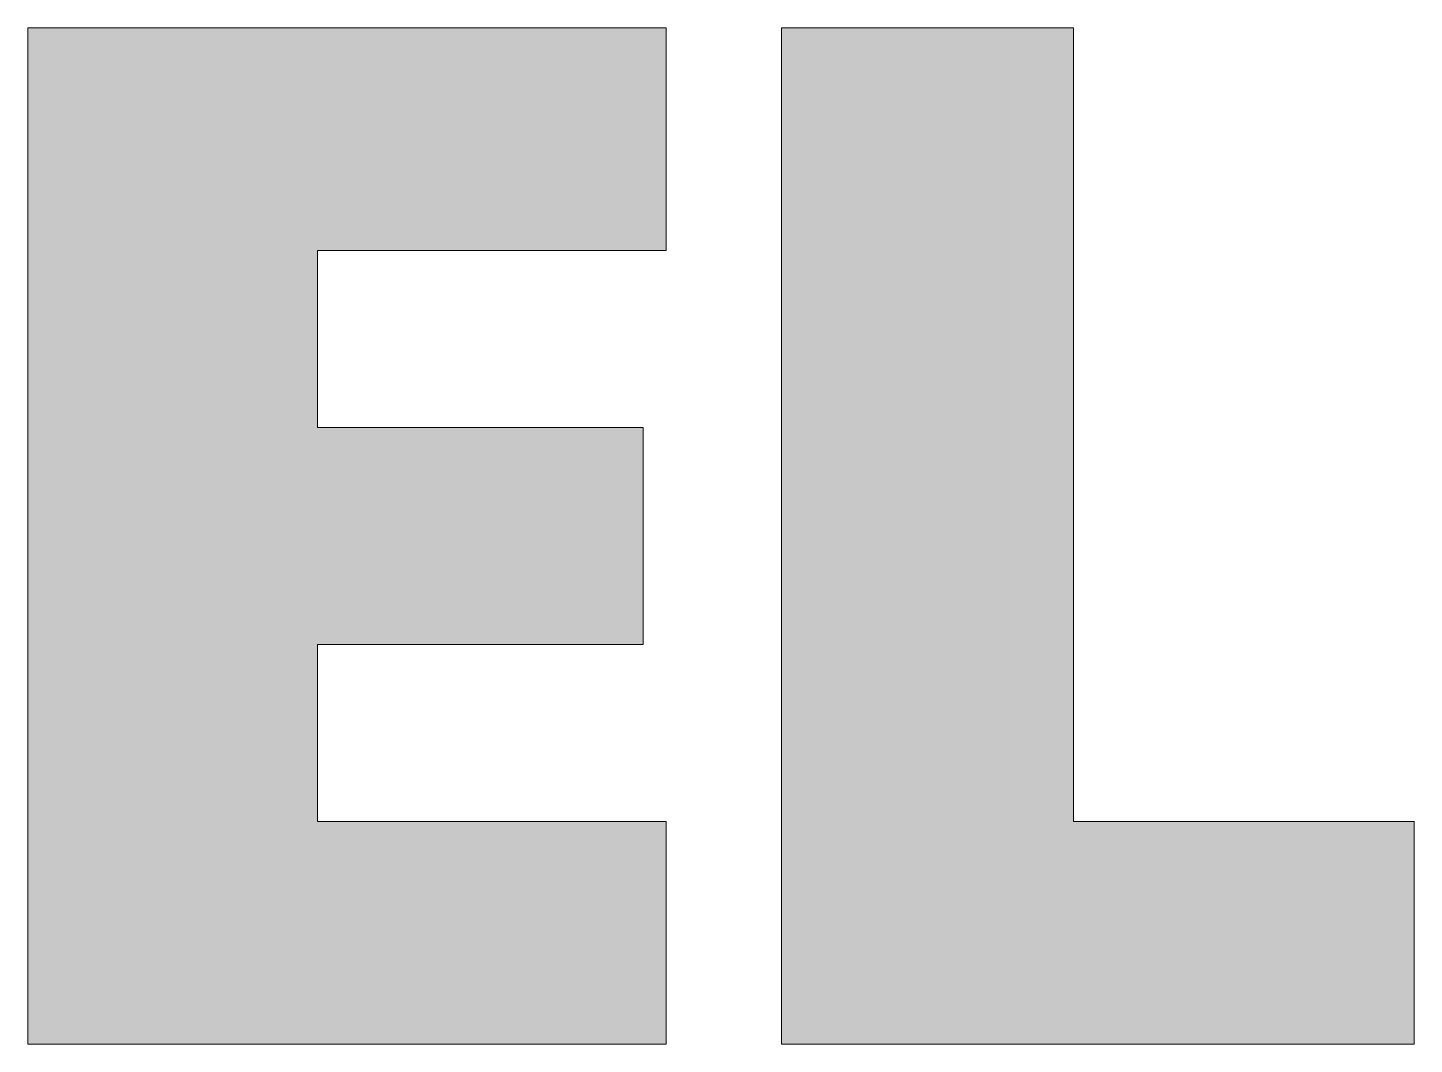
# Model space of a CAD drawing. Header units: millimetres. Extents: x -97 to -77, y 16.4 to 19.6.
# Drawn here: x -81.497 to -77.045, y 16.368 to 19.632 of the extents above; entities that cross this region are included whole.
import ezdxf

# ---------------------------------------------------------------- set-up
doc = ezdxf.new("R2010")
doc.units = ezdxf.units.MM

msp = doc.modelspace()

# ---------------------------------------------------------------- hatches: boundary and pattern name
at = {"true_color": 0x00bcf0}
for points in [[(-81.4973, 19.6319), (-81.4973, 16.3681), (-79.4477, 16.3681), (-79.4477, 17.0829), (-80.5672, 17.0829), (-80.5672, 17.6512), (-79.5209, 17.6512), (-79.5209, 18.3488), (-80.5672, 18.3488), (-80.5672, 18.9171), (-79.4477, 18.9171), (-79.4477, 19.6319)], [(-81.4973, 19.6319), (-81.4973, 16.3681), (-79.4477, 16.3681), (-79.4477, 17.0829), (-80.5672, 17.0829), (-80.5672, 17.6512), (-79.5209, 17.6512), (-79.5209, 18.3488), (-80.5672, 18.3488), (-80.5672, 18.9171), (-79.4477, 18.9171), (-79.4477, 19.6319)], [(-81.4973, 19.6319), (-81.4973, 16.3681), (-79.4477, 16.3681), (-79.4477, 17.0829), (-80.5672, 17.0829), (-80.5672, 17.6512), (-79.5209, 17.6512), (-79.5209, 18.3488), (-80.5672, 18.3488), (-80.5672, 18.9171), (-79.4477, 18.9171), (-79.4477, 19.6319)], [(-81.4973, 19.6319), (-81.4973, 16.3681), (-79.4477, 16.3681), (-79.4477, 17.0829), (-80.5672, 17.0829), (-80.5672, 17.6512), (-79.5209, 17.6512), (-79.5209, 18.3488), (-80.5672, 18.3488), (-80.5672, 18.9171), (-79.4477, 18.9171), (-79.4477, 19.6319)], [(-81.4973, 19.6319), (-81.4973, 16.3681), (-79.4477, 16.3681), (-79.4477, 17.0829), (-80.5672, 17.0829), (-80.5672, 17.6512), (-79.5209, 17.6512), (-79.5209, 18.3488), (-80.5672, 18.3488), (-80.5672, 18.9171), (-79.4477, 18.9171), (-79.4477, 19.6319)], [(-81.4973, 19.6319), (-81.4973, 16.3681), (-79.4477, 16.3681), (-79.4477, 17.0829), (-80.5672, 17.0829), (-80.5672, 17.6512), (-79.5209, 17.6512), (-79.5209, 18.3488), (-80.5672, 18.3488), (-80.5672, 18.9171), (-79.4477, 18.9171), (-79.4477, 19.6319)], [(-81.4973, 19.6319), (-81.4973, 16.3681), (-79.4477, 16.3681), (-79.4477, 17.0829), (-80.5672, 17.0829), (-80.5672, 17.6512), (-79.5209, 17.6512), (-79.5209, 18.3488), (-80.5672, 18.3488), (-80.5672, 18.9171), (-79.4477, 18.9171), (-79.4477, 19.6319)], [(-81.4973, 19.6319), (-81.4973, 16.3681), (-79.4477, 16.3681), (-79.4477, 17.0829), (-80.5672, 17.0829), (-80.5672, 17.6512), (-79.5209, 17.6512), (-79.5209, 18.3488), (-80.5672, 18.3488), (-80.5672, 18.9171), (-79.4477, 18.9171), (-79.4477, 19.6319)], [(-81.4973, 19.6319), (-81.4973, 16.3681), (-79.4477, 16.3681), (-79.4477, 17.0829), (-80.5672, 17.0829), (-80.5672, 17.6512), (-79.5209, 17.6512), (-79.5209, 18.3488), (-80.5672, 18.3488), (-80.5672, 18.9171), (-79.4477, 18.9171), (-79.4477, 19.6319)], [(-81.4973, 19.6319), (-81.4973, 16.3681), (-79.4477, 16.3681), (-79.4477, 17.0829), (-80.5672, 17.0829), (-80.5672, 17.6512), (-79.5209, 17.6512), (-79.5209, 18.3488), (-80.5672, 18.3488), (-80.5672, 18.9171), (-79.4477, 18.9171), (-79.4477, 19.6319)], [(-81.4973, 19.6319), (-81.4973, 16.3681), (-79.4477, 16.3681), (-79.4477, 17.0829), (-80.5672, 17.0829), (-80.5672, 17.6512), (-79.5209, 17.6512), (-79.5209, 18.3488), (-80.5672, 18.3488), (-80.5672, 18.9171), (-79.4477, 18.9171), (-79.4477, 19.6319)], [(-81.4973, 19.6319), (-81.4973, 16.3681), (-79.4477, 16.3681), (-79.4477, 17.0829), (-80.5672, 17.0829), (-80.5672, 17.6512), (-79.5209, 17.6512), (-79.5209, 18.3488), (-80.5672, 18.3488), (-80.5672, 18.9171), (-79.4477, 18.9171), (-79.4477, 19.6319)], [(-81.4973, 19.6319), (-81.4973, 16.3681), (-79.4477, 16.3681), (-79.4477, 17.0829), (-80.5672, 17.0829), (-80.5672, 17.6512), (-79.5209, 17.6512), (-79.5209, 18.3488), (-80.5672, 18.3488), (-80.5672, 18.9171), (-79.4477, 18.9171), (-79.4477, 19.6319)], [(-81.4973, 19.6319), (-81.4973, 16.3681), (-79.4477, 16.3681), (-79.4477, 17.0829), (-80.5672, 17.0829), (-80.5672, 17.6512), (-79.5209, 17.6512), (-79.5209, 18.3488), (-80.5672, 18.3488), (-80.5672, 18.9171), (-79.4477, 18.9171), (-79.4477, 19.6319)], [(-81.4973, 19.6319), (-81.4973, 16.3681), (-79.4477, 16.3681), (-79.4477, 17.0829), (-80.5672, 17.0829), (-80.5672, 17.6512), (-79.5209, 17.6512), (-79.5209, 18.3488), (-80.5672, 18.3488), (-80.5672, 18.9171), (-79.4477, 18.9171), (-79.4477, 19.6319)], [(-81.4973, 19.6319), (-81.4973, 16.3681), (-79.4477, 16.3681), (-79.4477, 17.0829), (-80.5672, 17.0829), (-80.5672, 17.6512), (-79.5209, 17.6512), (-79.5209, 18.3488), (-80.5672, 18.3488), (-80.5672, 18.9171), (-79.4477, 18.9171), (-79.4477, 19.6319)], [(-79.0774, 19.6319), (-79.0774, 16.3681), (-77.0451, 16.3681), (-77.0451, 17.0829), (-78.1388, 17.0829), (-78.1388, 19.6319)], [(-79.0774, 19.6319), (-79.0774, 16.3681), (-77.0451, 16.3681), (-77.0451, 17.0829), (-78.1388, 17.0829), (-78.1388, 19.6319)], [(-79.0774, 19.6319), (-79.0774, 16.3681), (-77.0451, 16.3681), (-77.0451, 17.0829), (-78.1388, 17.0829), (-78.1388, 19.6319)], [(-79.0774, 19.6319), (-79.0774, 16.3681), (-77.0451, 16.3681), (-77.0451, 17.0829), (-78.1388, 17.0829), (-78.1388, 19.6319)], [(-79.0774, 19.6319), (-79.0774, 16.3681), (-77.0451, 16.3681), (-77.0451, 17.0829), (-78.1388, 17.0829), (-78.1388, 19.6319)], [(-79.0774, 19.6319), (-79.0774, 16.3681), (-77.0451, 16.3681), (-77.0451, 17.0829), (-78.1388, 17.0829), (-78.1388, 19.6319)], [(-79.0774, 19.6319), (-79.0774, 16.3681), (-77.0451, 16.3681), (-77.0451, 17.0829), (-78.1388, 17.0829), (-78.1388, 19.6319)], [(-79.0774, 19.6319), (-79.0774, 16.3681), (-77.0451, 16.3681), (-77.0451, 17.0829), (-78.1388, 17.0829), (-78.1388, 19.6319)], [(-79.0774, 19.6319), (-79.0774, 16.3681), (-77.0451, 16.3681), (-77.0451, 17.0829), (-78.1388, 17.0829), (-78.1388, 19.6319)], [(-79.0774, 19.6319), (-79.0774, 16.3681), (-77.0451, 16.3681), (-77.0451, 17.0829), (-78.1388, 17.0829), (-78.1388, 19.6319)], [(-79.0774, 19.6319), (-79.0774, 16.3681), (-77.0451, 16.3681), (-77.0451, 17.0829), (-78.1388, 17.0829), (-78.1388, 19.6319)], [(-79.0774, 19.6319), (-79.0774, 16.3681), (-77.0451, 16.3681), (-77.0451, 17.0829), (-78.1388, 17.0829), (-78.1388, 19.6319)], [(-79.0774, 19.6319), (-79.0774, 16.3681), (-77.0451, 16.3681), (-77.0451, 17.0829), (-78.1388, 17.0829), (-78.1388, 19.6319)], [(-79.0774, 19.6319), (-79.0774, 16.3681), (-77.0451, 16.3681), (-77.0451, 17.0829), (-78.1388, 17.0829), (-78.1388, 19.6319)], [(-79.0774, 19.6319), (-79.0774, 16.3681), (-77.0451, 16.3681), (-77.0451, 17.0829), (-78.1388, 17.0829), (-78.1388, 19.6319)], [(-79.0774, 19.6319), (-79.0774, 16.3681), (-77.0451, 16.3681), (-77.0451, 17.0829), (-78.1388, 17.0829), (-78.1388, 19.6319)]]:
    msp.add_hatch(color=140, dxfattribs=at).paths.add_polyline_path(points)

# ---------------------------------------------------------------- linework, layer by layer
at = {"color": 140, "lineweight": 0, "true_color": 0x00bcf0}
for points in [[(-81.4973, 16.3681), (-79.4477, 16.3681), (-79.4477, 17.0829), (-80.5672, 17.0829), (-80.5672, 17.6512), (-79.5209, 17.6512), (-79.5209, 18.3488), (-80.5672, 18.3488), (-80.5672, 18.9171), (-79.4477, 18.9171), (-79.4477, 19.6319), (-81.4973, 19.6319), (-81.4973, 16.3681)], [(-81.4973, 16.3681), (-79.4477, 16.3681), (-79.4477, 17.0829), (-80.5672, 17.0829), (-80.5672, 17.6512), (-79.5209, 17.6512), (-79.5209, 18.3488), (-80.5672, 18.3488), (-80.5672, 18.9171), (-79.4477, 18.9171), (-79.4477, 19.6319), (-81.4973, 19.6319), (-81.4973, 16.3681)], [(-81.4973, 16.3681), (-79.4477, 16.3681), (-79.4477, 17.0829), (-80.5672, 17.0829), (-80.5672, 17.6512), (-79.5209, 17.6512), (-79.5209, 18.3488), (-80.5672, 18.3488), (-80.5672, 18.9171), (-79.4477, 18.9171), (-79.4477, 19.6319), (-81.4973, 19.6319), (-81.4973, 16.3681)], [(-81.4973, 16.3681), (-79.4477, 16.3681), (-79.4477, 17.0829), (-80.5672, 17.0829), (-80.5672, 17.6512), (-79.5209, 17.6512), (-79.5209, 18.3488), (-80.5672, 18.3488), (-80.5672, 18.9171), (-79.4477, 18.9171), (-79.4477, 19.6319), (-81.4973, 19.6319), (-81.4973, 16.3681)], [(-81.4973, 16.3681), (-79.4477, 16.3681), (-79.4477, 17.0829), (-80.5672, 17.0829), (-80.5672, 17.6512), (-79.5209, 17.6512), (-79.5209, 18.3488), (-80.5672, 18.3488), (-80.5672, 18.9171), (-79.4477, 18.9171), (-79.4477, 19.6319), (-81.4973, 19.6319), (-81.4973, 16.3681)], [(-81.4973, 16.3681), (-79.4477, 16.3681), (-79.4477, 17.0829), (-80.5672, 17.0829), (-80.5672, 17.6512), (-79.5209, 17.6512), (-79.5209, 18.3488), (-80.5672, 18.3488), (-80.5672, 18.9171), (-79.4477, 18.9171), (-79.4477, 19.6319), (-81.4973, 19.6319), (-81.4973, 16.3681)], [(-81.4973, 16.3681), (-79.4477, 16.3681), (-79.4477, 17.0829), (-80.5672, 17.0829), (-80.5672, 17.6512), (-79.5209, 17.6512), (-79.5209, 18.3488), (-80.5672, 18.3488), (-80.5672, 18.9171), (-79.4477, 18.9171), (-79.4477, 19.6319), (-81.4973, 19.6319), (-81.4973, 16.3681)], [(-81.4973, 16.3681), (-79.4477, 16.3681), (-79.4477, 17.0829), (-80.5672, 17.0829), (-80.5672, 17.6512), (-79.5209, 17.6512), (-79.5209, 18.3488), (-80.5672, 18.3488), (-80.5672, 18.9171), (-79.4477, 18.9171), (-79.4477, 19.6319), (-81.4973, 19.6319), (-81.4973, 16.3681)], [(-81.4973, 16.3681), (-79.4477, 16.3681), (-79.4477, 17.0829), (-80.5672, 17.0829), (-80.5672, 17.6512), (-79.5209, 17.6512), (-79.5209, 18.3488), (-80.5672, 18.3488), (-80.5672, 18.9171), (-79.4477, 18.9171), (-79.4477, 19.6319), (-81.4973, 19.6319), (-81.4973, 16.3681)], [(-81.4973, 16.3681), (-79.4477, 16.3681), (-79.4477, 17.0829), (-80.5672, 17.0829), (-80.5672, 17.6512), (-79.5209, 17.6512), (-79.5209, 18.3488), (-80.5672, 18.3488), (-80.5672, 18.9171), (-79.4477, 18.9171), (-79.4477, 19.6319), (-81.4973, 19.6319), (-81.4973, 16.3681)], [(-81.4973, 16.3681), (-79.4477, 16.3681), (-79.4477, 17.0829), (-80.5672, 17.0829), (-80.5672, 17.6512), (-79.5209, 17.6512), (-79.5209, 18.3488), (-80.5672, 18.3488), (-80.5672, 18.9171), (-79.4477, 18.9171), (-79.4477, 19.6319), (-81.4973, 19.6319), (-81.4973, 16.3681)], [(-81.4973, 16.3681), (-79.4477, 16.3681), (-79.4477, 17.0829), (-80.5672, 17.0829), (-80.5672, 17.6512), (-79.5209, 17.6512), (-79.5209, 18.3488), (-80.5672, 18.3488), (-80.5672, 18.9171), (-79.4477, 18.9171), (-79.4477, 19.6319), (-81.4973, 19.6319), (-81.4973, 16.3681)], [(-81.4973, 16.3681), (-79.4477, 16.3681), (-79.4477, 17.0829), (-80.5672, 17.0829), (-80.5672, 17.6512), (-79.5209, 17.6512), (-79.5209, 18.3488), (-80.5672, 18.3488), (-80.5672, 18.9171), (-79.4477, 18.9171), (-79.4477, 19.6319), (-81.4973, 19.6319), (-81.4973, 16.3681)], [(-81.4973, 16.3681), (-79.4477, 16.3681), (-79.4477, 17.0829), (-80.5672, 17.0829), (-80.5672, 17.6512), (-79.5209, 17.6512), (-79.5209, 18.3488), (-80.5672, 18.3488), (-80.5672, 18.9171), (-79.4477, 18.9171), (-79.4477, 19.6319), (-81.4973, 19.6319), (-81.4973, 16.3681)], [(-81.4973, 16.3681), (-79.4477, 16.3681), (-79.4477, 17.0829), (-80.5672, 17.0829), (-80.5672, 17.6512), (-79.5209, 17.6512), (-79.5209, 18.3488), (-80.5672, 18.3488), (-80.5672, 18.9171), (-79.4477, 18.9171), (-79.4477, 19.6319), (-81.4973, 19.6319), (-81.4973, 16.3681)], [(-81.4973, 16.3681), (-79.4477, 16.3681), (-79.4477, 17.0829), (-80.5672, 17.0829), (-80.5672, 17.6512), (-79.5209, 17.6512), (-79.5209, 18.3488), (-80.5672, 18.3488), (-80.5672, 18.9171), (-79.4477, 18.9171), (-79.4477, 19.6319), (-81.4973, 19.6319), (-81.4973, 16.3681)], [(-78.1388, 17.0829), (-78.1388, 19.6319), (-79.0774, 19.6319), (-79.0774, 16.3681), (-77.0451, 16.3681), (-77.0451, 17.0829), (-78.1388, 17.0829)], [(-78.1388, 17.0829), (-78.1388, 19.6319), (-79.0774, 19.6319), (-79.0774, 16.3681), (-77.0451, 16.3681), (-77.0451, 17.0829), (-78.1388, 17.0829)], [(-78.1388, 17.0829), (-78.1388, 19.6319), (-79.0774, 19.6319), (-79.0774, 16.3681), (-77.0451, 16.3681), (-77.0451, 17.0829), (-78.1388, 17.0829)], [(-78.1388, 17.0829), (-78.1388, 19.6319), (-79.0774, 19.6319), (-79.0774, 16.3681), (-77.0451, 16.3681), (-77.0451, 17.0829), (-78.1388, 17.0829)], [(-78.1388, 17.0829), (-78.1388, 19.6319), (-79.0774, 19.6319), (-79.0774, 16.3681), (-77.0451, 16.3681), (-77.0451, 17.0829), (-78.1388, 17.0829)], [(-78.1388, 17.0829), (-78.1388, 19.6319), (-79.0774, 19.6319), (-79.0774, 16.3681), (-77.0451, 16.3681), (-77.0451, 17.0829), (-78.1388, 17.0829)], [(-78.1388, 17.0829), (-78.1388, 19.6319), (-79.0774, 19.6319), (-79.0774, 16.3681), (-77.0451, 16.3681), (-77.0451, 17.0829), (-78.1388, 17.0829)], [(-78.1388, 17.0829), (-78.1388, 19.6319), (-79.0774, 19.6319), (-79.0774, 16.3681), (-77.0451, 16.3681), (-77.0451, 17.0829), (-78.1388, 17.0829)], [(-78.1388, 17.0829), (-78.1388, 19.6319), (-79.0774, 19.6319), (-79.0774, 16.3681), (-77.0451, 16.3681), (-77.0451, 17.0829), (-78.1388, 17.0829)], [(-78.1388, 17.0829), (-78.1388, 19.6319), (-79.0774, 19.6319), (-79.0774, 16.3681), (-77.0451, 16.3681), (-77.0451, 17.0829), (-78.1388, 17.0829)], [(-78.1388, 17.0829), (-78.1388, 19.6319), (-79.0774, 19.6319), (-79.0774, 16.3681), (-77.0451, 16.3681), (-77.0451, 17.0829), (-78.1388, 17.0829)], [(-78.1388, 17.0829), (-78.1388, 19.6319), (-79.0774, 19.6319), (-79.0774, 16.3681), (-77.0451, 16.3681), (-77.0451, 17.0829), (-78.1388, 17.0829)], [(-78.1388, 17.0829), (-78.1388, 19.6319), (-79.0774, 19.6319), (-79.0774, 16.3681), (-77.0451, 16.3681), (-77.0451, 17.0829), (-78.1388, 17.0829)], [(-78.1388, 17.0829), (-78.1388, 19.6319), (-79.0774, 19.6319), (-79.0774, 16.3681), (-77.0451, 16.3681), (-77.0451, 17.0829), (-78.1388, 17.0829)], [(-78.1388, 17.0829), (-78.1388, 19.6319), (-79.0774, 19.6319), (-79.0774, 16.3681), (-77.0451, 16.3681), (-77.0451, 17.0829), (-78.1388, 17.0829)], [(-78.1388, 17.0829), (-78.1388, 19.6319), (-79.0774, 19.6319), (-79.0774, 16.3681), (-77.0451, 16.3681), (-77.0451, 17.0829), (-78.1388, 17.0829)]]:
    msp.add_lwpolyline(points, close=True, dxfattribs=at)

doc.saveas('drawing.dxf')
